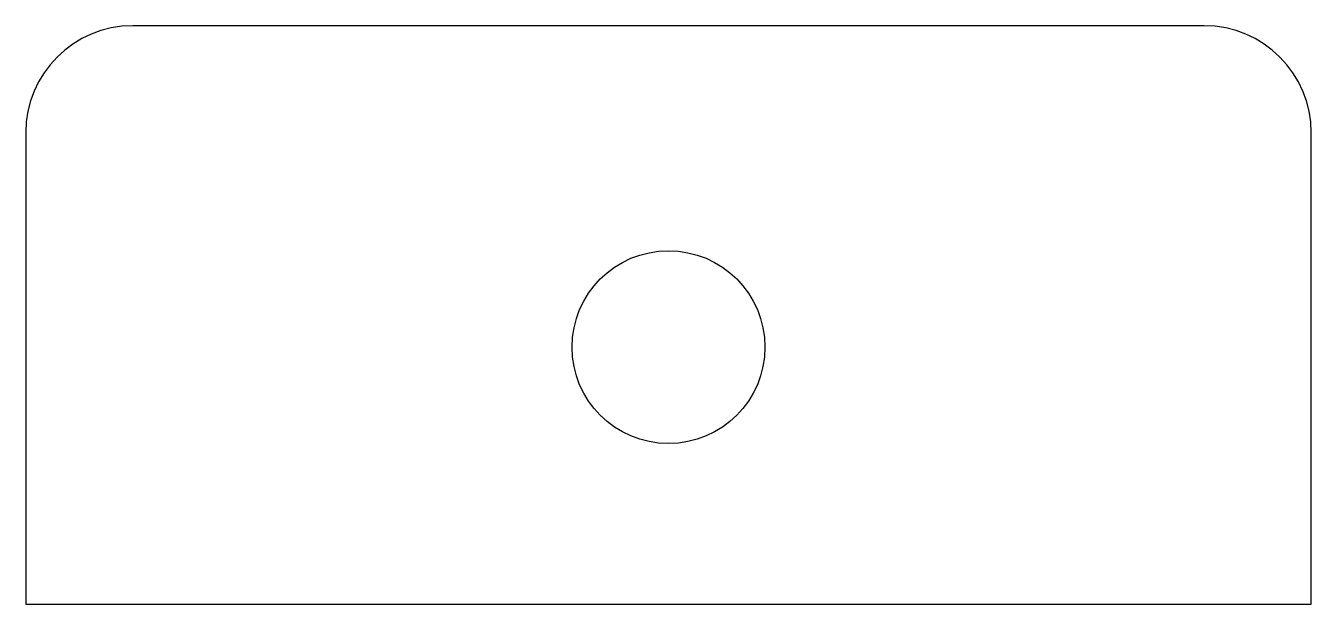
# Model space of a CAD drawing. Header units: millimetres. Extents: x 0 to 60, y 0 to 27.
import ezdxf

# ---------------------------------------------------------------- set-up
doc = ezdxf.new("R2010")
doc.units = ezdxf.units.MM

msp = doc.modelspace()

# ---------------------------------------------------------------- linework, layer by layer
at = {"color": 7, "linetype": 'Continuous', "lineweight": 25}
for p, q in [((55, 27), (5, 27)), ((0, 22), (0, 0)), ((60, 0), (60, 22)), ((0, 0), (60, 0))]:
    msp.add_line(p, q, dxfattribs=at)
msp.add_circle((30, 12), 4.5, dxfattribs=at)
for centre, start, end in [((5, 22), 90, 180), ((55, 22), 0, 90)]:
    msp.add_arc(centre, 5, start, end, dxfattribs=at)

doc.saveas('drawing.dxf')
